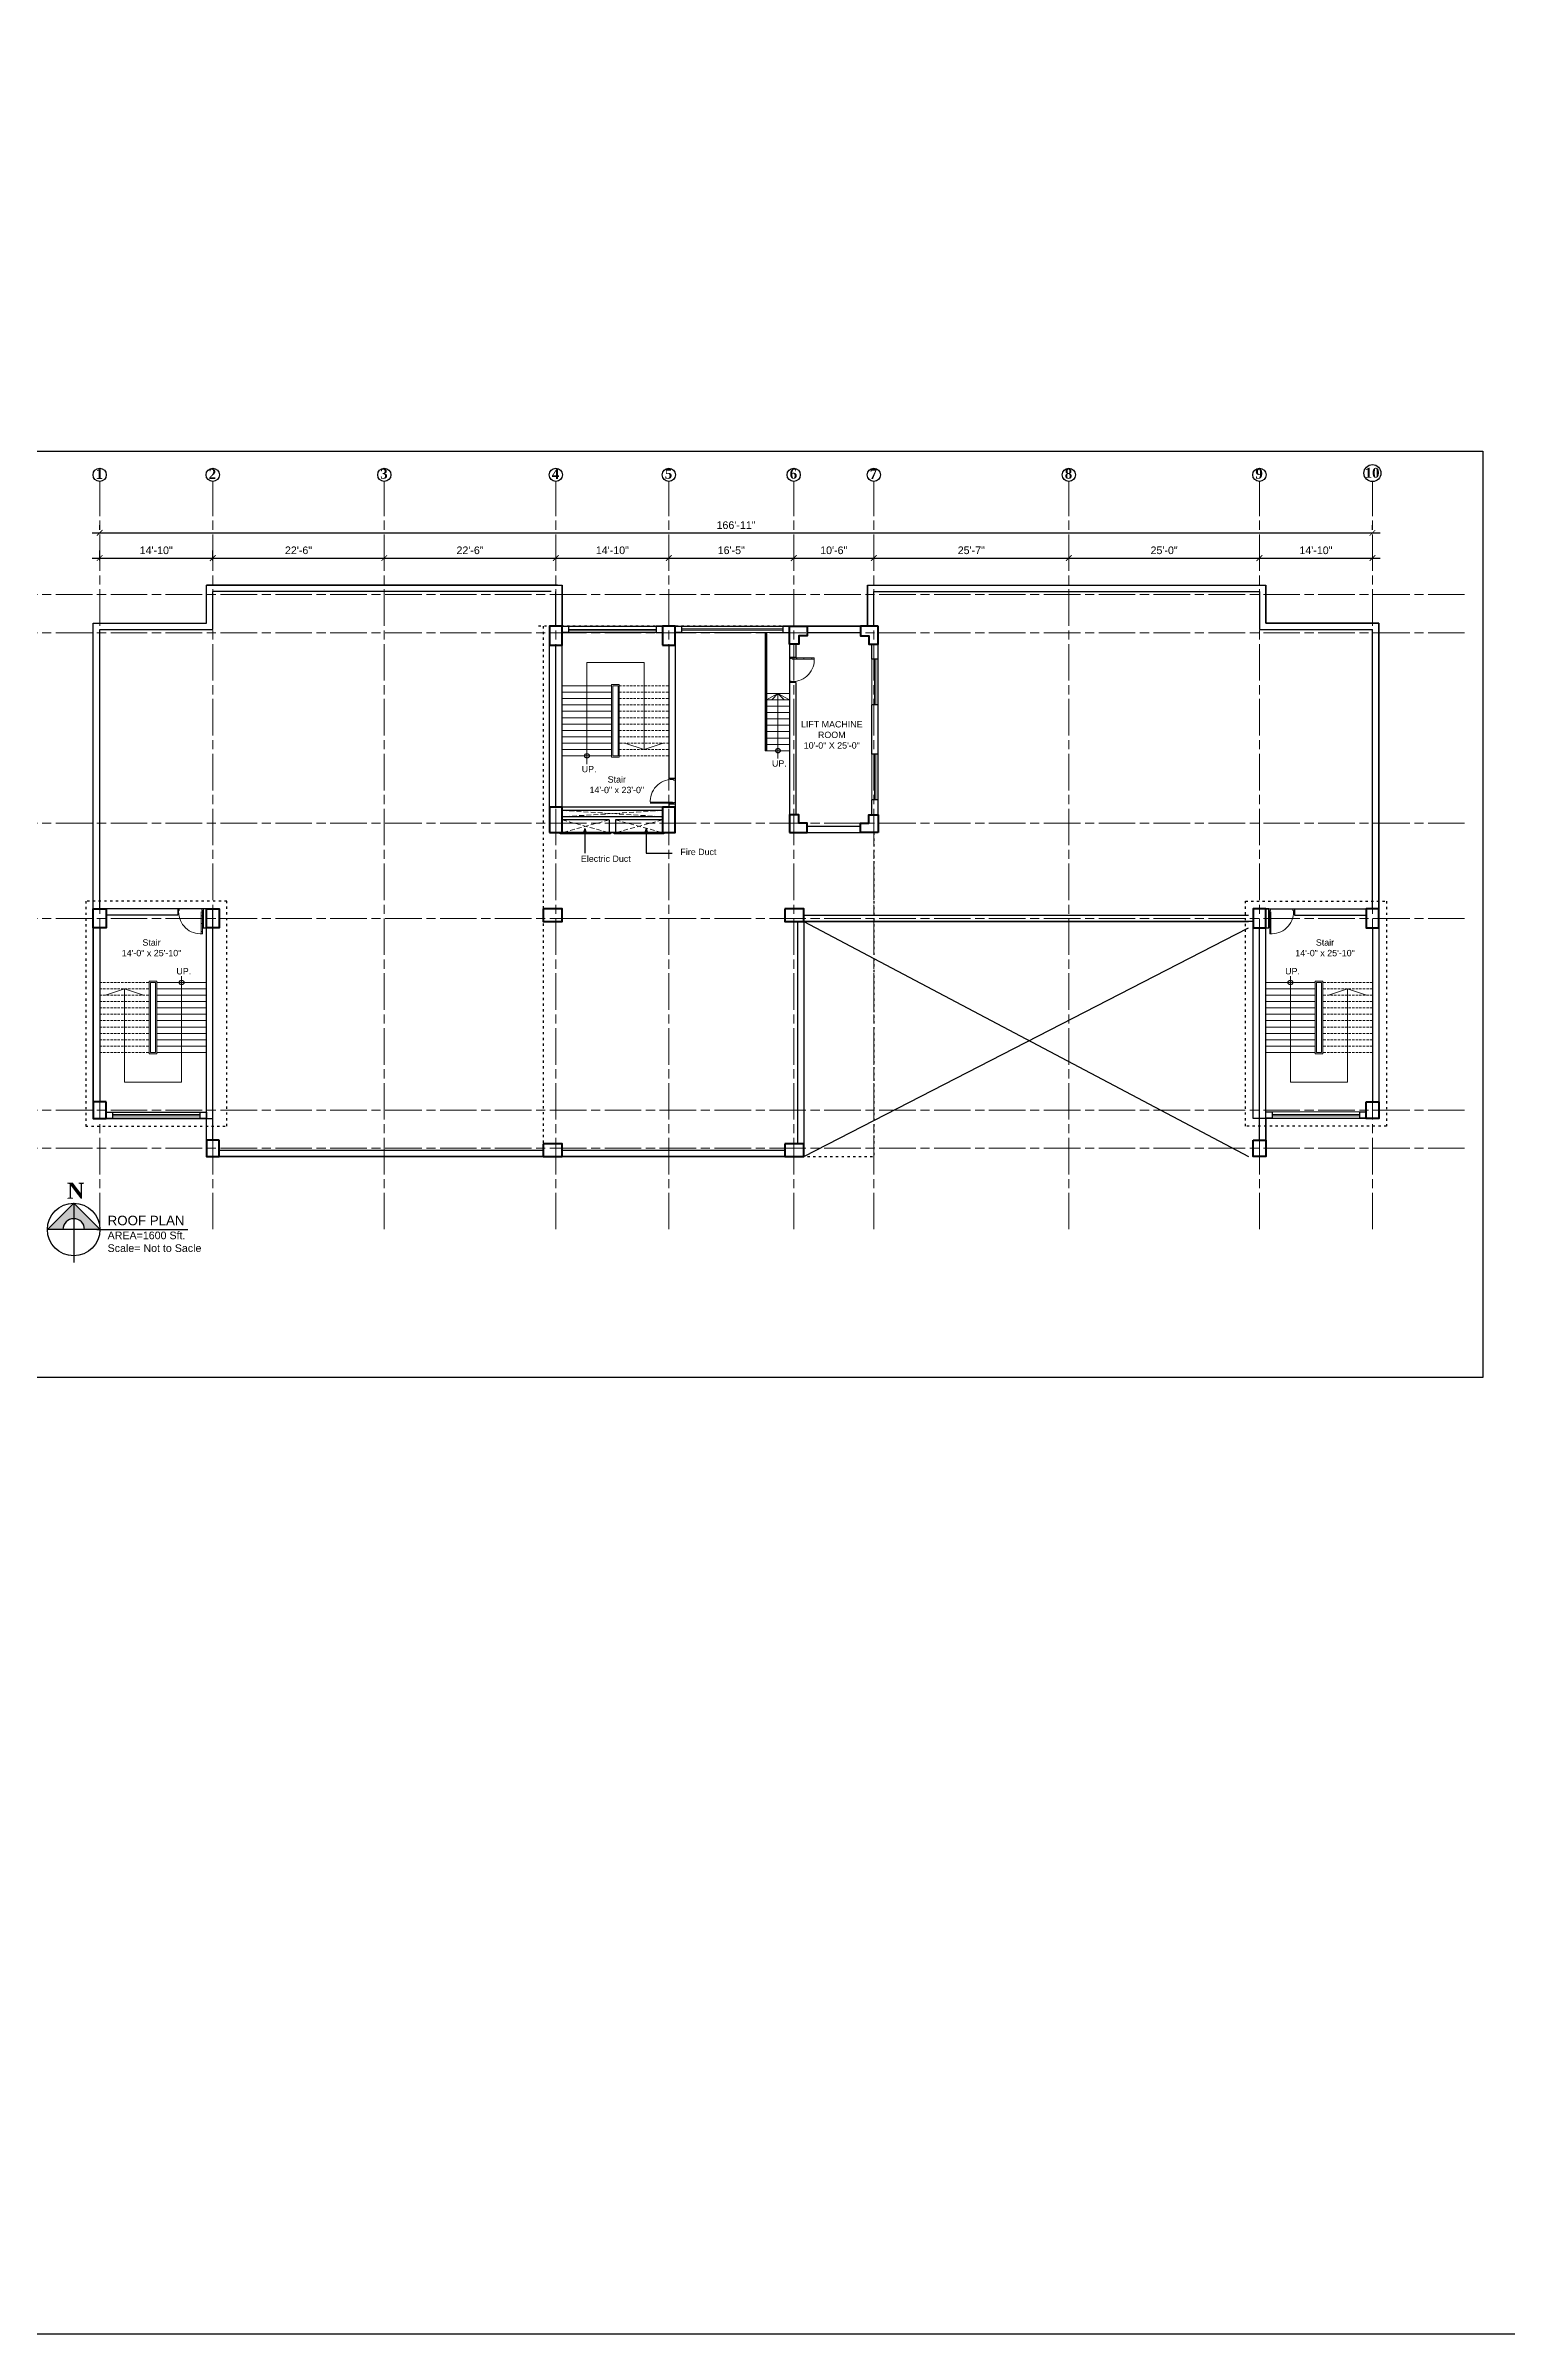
# Model space of a CAD drawing. Header units: inches. Extents: x -12 to 20935469, y -1604 to 24729220.
# Drawn here: x 20863959 to 20866257, y 24699905 to 24703509 of the extents above; entities that cross this region are included whole.
import ezdxf

# ---------------------------------------------------------------- set-up
doc = ezdxf.new("R2010")
doc.units = ezdxf.units.IN
doc.header["$LTSCALE"] = 0.03
doc.header["$MEASUREMENT"] = 0
doc.header["$PDMODE"] = 32
doc.header["$PDSIZE"] = 15
for name, pattern in [('ACAD_ISO03W100', [30, 12, -18]), ('ACAD_ISO08W100', [36, 24, -3, 6, -3]), ('DASHED2', [0.375, 0.25, -0.125])]:
    doc.linetypes.add(name, pattern=pattern)
for name, color, linetype, lineweight in [('column', 1, 'Continuous', 40), ('Dim Line', 252, 'Continuous', 13), ('Door', 7, 'Continuous', 18), ('Dot', 253, 'Continuous', 0), ('Gas', 21, 'Continuous', 5), ('Grid Line', 252, 'Continuous', 18), ('Low Wall', 7, 'Continuous', 30), ('Main Wall', 7, 'Continuous', 30), ('RAIL', 23, 'Continuous', 13), ('STAIR', 46, 'Continuous', 15), ('wind.', 150, 'Continuous', 20)]:
    doc.layers.add(name, color=color, linetype=linetype, lineweight=lineweight)
doc.layers.add('TEXT', color=7, linetype='Continuous')
doc.styles.add('2', font='swisscl.ttf')
doc.styles.add('RomanS', font='arial.ttf', dxfattribs={"height": 12})
doc.styles.get("Standard").update_dxf_attribs({"font": 'timesbd.ttf'})
doc.dimstyles.new('Aec_Arch_I', dxfattribs={"dimscale": 96, "dimtxt": 12, "dimasz": 0.09375, "dimexe": 0.125, "dimexo": 0.125, "dimgap": 0.0625, "dimtad": 1, "dimdec": 0, "dimzin": 3, "dimdsep": 46, "dimlunit": 4, "dimtxsty": 'RomanS', "dimblk1": 'ARCHTICK', "dimblk2": 'ARCHTICK', "dimsah": 1, "dimcen": 0.09375, "dimdle": 0.125, "dimadec": 0, "dimazin": 0, "dimtfac": 0.75, "dimtdec": 0, "dimtmove": 2, "dimatfit": 3, "dimldrblk": 'ARCHTICK', "dimfxl": 1, "dimfrac": 1, "dimtolj": 1, "dimtzin": 0, "dimarcsym": 0})

# ---------------------------------------------------------------- blocks, each defined once
blk = doc.blocks.new('Door_45')
at = {"layer": 'Door'}
for p, q in [((1.5, 5), (1.5, 44)), ((3.5, 44), (3.5, 5)), ((0, 0), (0, 5)), ((0, 5), (1.5, 5)), ((1.5, 40), (2.2, 40)), ((1.5, 25.8), (2.2, 25.8)), ((1.5, 12.6), (2.2, 12.6)), ((3.5, 5), (1.5, 5)), ((1.5, 5), (1.5, 3)), ((1.5, 3), (2.5, 3)), ((2.2, 40), (2.2, 39.5)), ((2.2, 39.5), (2.7, 39.5)), ((2.2, 25.8), (2.2, 25.3)), ((2.2, 25.3), (2.7, 25.3)), ((2.2, 12.6), (2.2, 13.1)), ((2.2, 13.1), (2.7, 13.1)), ((2.5, 3), (2.5, 0)), ((2.7, 39.5), (2.7, 40)), ((2.7, 40), (3.5, 40)), ((2.7, 25.8), (3.5, 25.8)), ((2.7, 25.3), (2.7, 25.8)), ((2.7, 13.1), (2.7, 12.6)), ((2.7, 12.6), (3.5, 12.6)), ((42.5, 3), (42.5, 0)), ((43.5, 3), (42.5, 3)), ((45, 5), (43.5, 5)), ((43.5, 5), (43.5, 3)), ((45, 0), (45, 5)), ((2.5, 0), (0, 0)), ((42.5, 0), (45, 0))]:
    blk.add_line(p, q, dxfattribs=at)
blk.add_arc((4.7, 5.3), 38.8, 359.6233, 94.6685, dxfattribs=at)
blk = doc.blocks.new('_ArchTick')
at = {"color": 0, "linetype": 'ByBlock', "lineweight": 35, "const_width": 0.15}
blk.add_lwpolyline([(-0.5, -0.5), (0.5, 0.5)], dxfattribs=at)
blk = doc.blocks.new('*D14')
at = {"layer": 'Defpoints', "color": 0, "transparency": 16777216}
for p in [(20830948.3, 24724562.3), (20831126.3, 24724578.2), (20831126.3, 24724562.3)]:
    blk.add_point(p, dxfattribs=at)
at = {"layer": 'Dim Line', "color": 0, "lineweight": -2, "transparency": 16777216}
for p, q in [((20830936.3, 24724578.2), (20831138.3, 24724578.2)), ((20830948.3, 24724574.3), (20830948.3, 24724590.2)), ((20831126.3, 24724574.3), (20831126.3, 24724590.2))]:
    blk.add_line(p, q, dxfattribs=at)
at = {"layer": 'Dim Line', "color": 0, "lineweight": -2, "transparency": 16777216, "xscale": 9, "yscale": 9, "zscale": 9, "rotation": 180}
blk.add_blockref('_ArchTick', (20830948.3, 24724578.2), dxfattribs=at)
at = {"layer": 'Dim Line', "color": 0, "lineweight": -2, "transparency": 16777216, "xscale": 9, "yscale": 9, "zscale": 9}
blk.add_blockref('_ArchTick', (20831126.3, 24724578.2), dxfattribs=at)
at = {"layer": 'Dim Line', "color": 0, "transparency": 16777216, "insert": (20831037.3, 24724590.3), "char_height": 12, "attachment_point": 5, "style": 'RomanS'}
blk.add_mtext('\\A1;14\'-10"', dxfattribs=at)
blk = doc.blocks.new('*D7')
at = {"layer": 'Defpoints', "color": 0, "transparency": 16777216}
for p in [(20831126.3, 24724562.3), (20831396.3, 24724578.2), (20831396.3, 24724578.2)]:
    blk.add_point(p, dxfattribs=at)
at = {"layer": 'Dim Line', "color": 0, "lineweight": -2, "transparency": 16777216}
for p, q in [((20831114.3, 24724578.2), (20831408.3, 24724578.2)), ((20831126.3, 24724574.3), (20831126.3, 24724590.2))]:
    blk.add_line(p, q, dxfattribs=at)
at = {"layer": 'Dim Line', "color": 0, "lineweight": -2, "transparency": 16777216, "xscale": 9, "yscale": 9, "zscale": 9, "rotation": 180}
blk.add_blockref('_ArchTick', (20831126.3, 24724578.2), dxfattribs=at)
at = {"layer": 'Dim Line', "color": 0, "lineweight": -2, "transparency": 16777216, "xscale": 9, "yscale": 9, "zscale": 9}
blk.add_blockref('_ArchTick', (20831396.3, 24724578.2), dxfattribs=at)
at = {"layer": 'Dim Line', "color": 0, "transparency": 16777216, "insert": (20831261.3, 24724590.3), "char_height": 12, "attachment_point": 5, "style": 'RomanS'}
blk.add_mtext('\\A1;22\'-6"', dxfattribs=at)
blk = doc.blocks.new('*D8')
at = {"layer": 'Defpoints', "color": 0, "transparency": 16777216}
for p in [(20831396.3, 24724578.2), (20831666.3, 24724578.2), (20831666.3, 24724578.2)]:
    blk.add_point(p, dxfattribs=at)
at = {"layer": 'Dim Line', "color": 0, "lineweight": -2, "transparency": 16777216}
blk.add_line((20831384.3, 24724578.2), (20831678.3, 24724578.2), dxfattribs=at)
at = {"layer": 'Dim Line', "color": 0, "lineweight": -2, "transparency": 16777216, "xscale": 9, "yscale": 9, "zscale": 9, "rotation": 180}
blk.add_blockref('_ArchTick', (20831396.3, 24724578.2), dxfattribs=at)
at = {"layer": 'Dim Line', "color": 0, "lineweight": -2, "transparency": 16777216, "xscale": 9, "yscale": 9, "zscale": 9}
blk.add_blockref('_ArchTick', (20831666.3, 24724578.2), dxfattribs=at)
at = {"layer": 'Dim Line', "color": 0, "transparency": 16777216, "insert": (20831531.3, 24724590.3), "char_height": 12, "attachment_point": 5, "style": 'RomanS'}
blk.add_mtext('\\A1;22\'-6"', dxfattribs=at)
blk = doc.blocks.new('*D9')
at = {"layer": 'Defpoints', "color": 0, "transparency": 16777216}
for p in [(20831666.3, 24724578.2), (20831844.3, 24724578.2), (20831844.3, 24724578.2)]:
    blk.add_point(p, dxfattribs=at)
at = {"layer": 'Dim Line', "color": 0, "lineweight": -2, "transparency": 16777216}
blk.add_line((20831654.3, 24724578.2), (20831856.3, 24724578.2), dxfattribs=at)
at = {"layer": 'Dim Line', "color": 0, "lineweight": -2, "transparency": 16777216, "xscale": 9, "yscale": 9, "zscale": 9, "rotation": 180}
blk.add_blockref('_ArchTick', (20831666.3, 24724578.2), dxfattribs=at)
at = {"layer": 'Dim Line', "color": 0, "lineweight": -2, "transparency": 16777216, "xscale": 9, "yscale": 9, "zscale": 9}
blk.add_blockref('_ArchTick', (20831844.3, 24724578.2), dxfattribs=at)
at = {"layer": 'Dim Line', "color": 0, "transparency": 16777216, "insert": (20831755.3, 24724590.3), "char_height": 12, "attachment_point": 5, "style": 'RomanS'}
blk.add_mtext('\\A1;14\'-10"', dxfattribs=at)
blk = doc.blocks.new('*D21')
at = {"layer": 'Defpoints', "color": 0, "transparency": 16777216}
for p in [(20831844.3, 24724578.2), (20832040.8, 24724578.2), (20832040.8, 24724578.2)]:
    blk.add_point(p, dxfattribs=at)
at = {"layer": 'Dim Line', "color": 0, "lineweight": -2, "transparency": 16777216}
for p, q in [((20831832.3, 24724578.2), (20832052.8, 24724578.2)), ((20831844.3, 24724566.2), (20831844.3, 24724566.2)), ((20832040.8, 24724566.2), (20832040.8, 24724566.2))]:
    blk.add_line(p, q, dxfattribs=at)
at = {"layer": 'Dim Line', "color": 0, "lineweight": -2, "transparency": 16777216, "xscale": 9, "yscale": 9, "zscale": 9, "rotation": 180}
blk.add_blockref('_ArchTick', (20831844.3, 24724578.2), dxfattribs=at)
at = {"layer": 'Dim Line', "color": 0, "lineweight": -2, "transparency": 16777216, "xscale": 9, "yscale": 9, "zscale": 9}
blk.add_blockref('_ArchTick', (20832040.8, 24724578.2), dxfattribs=at)
at = {"layer": 'Dim Line', "color": 0, "transparency": 16777216, "insert": (20831942.5, 24724590.3), "char_height": 12, "attachment_point": 5, "style": 'RomanS'}
blk.add_mtext('\\A1;16\'-5"', dxfattribs=at)
blk = doc.blocks.new('*D22')
at = {"layer": 'Defpoints', "color": 0, "transparency": 16777216}
for p in [(20832040.8, 24724578.2), (20832166.8, 24724578.2), (20832166.8, 24724578.2)]:
    blk.add_point(p, dxfattribs=at)
at = {"layer": 'Dim Line', "color": 0, "lineweight": -2, "transparency": 16777216}
for p, q in [((20832028.8, 24724578.2), (20832178.8, 24724578.2)), ((20832040.8, 24724566.2), (20832040.8, 24724566.2)), ((20832166.8, 24724566.2), (20832166.8, 24724566.2))]:
    blk.add_line(p, q, dxfattribs=at)
at = {"layer": 'Dim Line', "color": 0, "lineweight": -2, "transparency": 16777216, "xscale": 9, "yscale": 9, "zscale": 9, "rotation": 180}
blk.add_blockref('_ArchTick', (20832040.8, 24724578.2), dxfattribs=at)
at = {"layer": 'Dim Line', "color": 0, "lineweight": -2, "transparency": 16777216, "xscale": 9, "yscale": 9, "zscale": 9}
blk.add_blockref('_ArchTick', (20832166.8, 24724578.2), dxfattribs=at)
at = {"layer": 'Dim Line', "color": 0, "transparency": 16777216, "insert": (20832103.8, 24724590.3), "char_height": 12, "attachment_point": 5, "style": 'RomanS'}
blk.add_mtext('\\A1;10\'-6"', dxfattribs=at)
blk = doc.blocks.new('*D23')
at = {"layer": 'Defpoints', "color": 0, "transparency": 16777216}
for p in [(20832166.8, 24724578.2), (20832473.8, 24724578.2), (20832473.8, 24724578.2)]:
    blk.add_point(p, dxfattribs=at)
at = {"layer": 'Dim Line', "color": 0, "lineweight": -2, "transparency": 16777216}
for p, q in [((20832154.8, 24724578.2), (20832485.8, 24724578.2)), ((20832166.8, 24724566.2), (20832166.8, 24724566.2)), ((20832473.8, 24724566.2), (20832473.8, 24724566.2))]:
    blk.add_line(p, q, dxfattribs=at)
at = {"layer": 'Dim Line', "color": 0, "lineweight": -2, "transparency": 16777216, "xscale": 9, "yscale": 9, "zscale": 9, "rotation": 180}
blk.add_blockref('_ArchTick', (20832166.8, 24724578.2), dxfattribs=at)
at = {"layer": 'Dim Line', "color": 0, "lineweight": -2, "transparency": 16777216, "xscale": 9, "yscale": 9, "zscale": 9}
blk.add_blockref('_ArchTick', (20832473.8, 24724578.2), dxfattribs=at)
at = {"layer": 'Dim Line', "color": 0, "transparency": 16777216, "insert": (20832320.3, 24724590.3), "char_height": 12, "attachment_point": 5, "style": 'RomanS'}
blk.add_mtext('\\A1;25\'-7"', dxfattribs=at)
blk = doc.blocks.new('*D10')
at = {"layer": 'Defpoints', "color": 0, "transparency": 16777216}
for p in [(20832473.8, 24724578.2), (20832773.8, 24724578.2), (20832773.8, 24724578.2)]:
    blk.add_point(p, dxfattribs=at)
at = {"layer": 'Dim Line', "color": 0, "lineweight": -2, "transparency": 16777216}
blk.add_line((20832461.8, 24724578.2), (20832785.8, 24724578.2), dxfattribs=at)
at = {"layer": 'Dim Line', "color": 0, "lineweight": -2, "transparency": 16777216, "xscale": 9, "yscale": 9, "zscale": 9, "rotation": 180}
blk.add_blockref('_ArchTick', (20832473.8, 24724578.2), dxfattribs=at)
at = {"layer": 'Dim Line', "color": 0, "lineweight": -2, "transparency": 16777216, "xscale": 9, "yscale": 9, "zscale": 9}
blk.add_blockref('_ArchTick', (20832773.8, 24724578.2), dxfattribs=at)
at = {"layer": 'Dim Line', "color": 0, "transparency": 16777216, "insert": (20832623.8, 24724590.3), "char_height": 12, "attachment_point": 5, "style": 'RomanS'}
blk.add_mtext('\\A1;25\'-0"', dxfattribs=at)
blk = doc.blocks.new('*D11')
at = {"layer": 'Defpoints', "color": 0, "transparency": 16777216}
for p in [(20832773.8, 24724578.2), (20832951.8, 24724578.2), (20832951.8, 24724578.2)]:
    blk.add_point(p, dxfattribs=at)
at = {"layer": 'Dim Line', "color": 0, "lineweight": -2, "transparency": 16777216}
for p, q in [((20832761.8, 24724578.2), (20832963.8, 24724578.2)), ((20832951.8, 24724566.2), (20832951.8, 24724566.2))]:
    blk.add_line(p, q, dxfattribs=at)
at = {"layer": 'Dim Line', "color": 0, "lineweight": -2, "transparency": 16777216, "xscale": 9, "yscale": 9, "zscale": 9, "rotation": 180}
blk.add_blockref('_ArchTick', (20832773.8, 24724578.2), dxfattribs=at)
at = {"layer": 'Dim Line', "color": 0, "lineweight": -2, "transparency": 16777216, "xscale": 9, "yscale": 9, "zscale": 9}
blk.add_blockref('_ArchTick', (20832951.8, 24724578.2), dxfattribs=at)
at = {"layer": 'Dim Line', "color": 0, "transparency": 16777216, "insert": (20832862.8, 24724590.3), "char_height": 12, "attachment_point": 5, "style": 'RomanS'}
blk.add_mtext('\\A1;14\'-10"', dxfattribs=at)
blk = doc.blocks.new('*D13')
at = {"layer": 'Defpoints', "color": 0, "transparency": 16777216}
for p in [(20830948.3, 24724610.7), (20832951.8, 24724617.8), (20832951.8, 24724610.7)]:
    blk.add_point(p, dxfattribs=at)
at = {"layer": 'Dim Line', "color": 0, "lineweight": -2, "transparency": 16777216}
for p, q in [((20830948.3, 24724622.7), (20830948.3, 24724629.8)), ((20832951.8, 24724622.7), (20832951.8, 24724629.8)), ((20830936.3, 24724617.8), (20832963.8, 24724617.8))]:
    blk.add_line(p, q, dxfattribs=at)
at = {"layer": 'Dim Line', "color": 0, "lineweight": -2, "transparency": 16777216, "xscale": 9, "yscale": 9, "zscale": 9, "rotation": 180}
blk.add_blockref('_ArchTick', (20830948.3, 24724617.8), dxfattribs=at)
at = {"layer": 'Dim Line', "color": 0, "lineweight": -2, "transparency": 16777216, "xscale": 9, "yscale": 9, "zscale": 9}
blk.add_blockref('_ArchTick', (20832951.8, 24724617.8), dxfattribs=at)
at = {"layer": 'Dim Line', "color": 0, "transparency": 16777216, "insert": (20831950, 24724629.9), "char_height": 12, "attachment_point": 5, "style": 'RomanS'}
blk.add_mtext('\\A1;166\'-11"', dxfattribs=at)
blk = doc.blocks.new('fff')
at = {"layer": 'Grid Line', "color": 252, "linetype": 'ACAD_ISO08W100', "lineweight": 9, "ltscale": 80, "true_color": 0x939598}
for p, q in [((20830948.3, 24723521.1), (20830948.3, 24724698.8)), ((20831126.3, 24723521.1), (20831126.3, 24724698.8)), ((20831396.3, 24723521.1), (20831396.3, 24724698.8)), ((20831666.3, 24723521.1), (20831666.3, 24724698.8)), ((20831844.3, 24723521.1), (20831844.3, 24724698.8)), ((20832040.8, 24723521.1), (20832040.8, 24724698.8)), ((20832166.8, 24723521.1), (20832166.8, 24724698.8)), ((20832473.8, 24723521.1), (20832473.8, 24724698.8)), ((20832773.8, 24723521.1), (20832773.8, 24724698.8)), ((20832951.8, 24723521.1), (20832951.8, 24724698.8)), ((20833096.9, 24724520.6), (20830726.1, 24724520.6)), ((20833096.9, 24724460.6), (20830726.1, 24724460.6)), ((20833096.9, 24724160.7), (20830726.1, 24724160.7)), ((20833096.9, 24724010.7), (20830726.1, 24724010.7)), ((20833096.9, 24723708.7), (20830726.1, 24723708.7)), ((20833096.9, 24723648.8), (20830726.1, 24723648.8))]:
    blk.add_line(p, q, dxfattribs=at)
at = {"layer": 'Dim Line'}
for base, p1, p2, picture, middle in [((20832951.7523, 24724617.8128), (20830948.3088, 24724610.7482), (20832951.7523, 24724610.7482), '*D13', (20831950.0306, 24724629.9397)), ((20831126.3, 24724578.2), (20830948.3, 24724562.3), (20831126.3, 24724562.3), '*D14', (20831037.3, 24724590.3)), ((20831396.3, 24724578.2), (20831126.3, 24724562.3), (20831396.3, 24724578.2), '*D7', (20831261.3, 24724590.3)), ((20831666.3, 24724578.2), (20831396.3, 24724578.2), (20831666.3, 24724578.2), '*D8', (20831531.3, 24724590.3)), ((20831844.3, 24724578.2), (20831666.3, 24724578.2), (20831844.3, 24724578.2), '*D9', (20831755.3, 24724590.3)), ((20832040.7792, 24724578.1666), (20831844.25, 24724578.1666), (20832040.7792, 24724578.1666), '*D21', (20831942.5146, 24724590.2934)), ((20832166.8, 24724578.2), (20832040.8, 24724578.2), (20832166.8, 24724578.2), '*D22', (20832103.8, 24724590.3)), ((20832473.8, 24724578.2), (20832166.8, 24724578.2), (20832473.8, 24724578.2), '*D23', (20832320.3, 24724590.3)), ((20832773.8, 24724578.2), (20832473.8, 24724578.2), (20832773.8, 24724578.2), '*D10', (20832623.8, 24724590.3)), ((20832951.8, 24724578.2), (20832773.8, 24724578.2), (20832951.8, 24724578.2), '*D11', (20832862.8, 24724590.3))]:
    dim = blk.add_linear_dim(base=base, p1=p1, p2=p2, dimstyle='Aec_Arch_I', dxfattribs=at)
    dim.commit()
    dim.dimension.update_dxf_attribs({"geometry": picture, "text_midpoint": middle})

msp = doc.modelspace()

# ---------------------------------------------------------------- hatches: boundary and pattern name
at = {"layer": 'Low Wall'}
h = msp.add_hatch(color=256, dxfattribs=at)
h.paths.add_polyline_path([(20863985.5, 24701644.5), (20863961.1, 24701644.5), (20864002.6, 24701685.9), (20864002.6, 24701661.5, 0.414214)])
h.paths.add_polyline_path([(20864002.6, 24701661.5), (20864002.6, 24701685.9), (20864044, 24701644.5), (20864019.6, 24701644.5, 0.414214)])

# ---------------------------------------------------------------- linework, layer by layer
at = {"linetype": 'ACAD_ISO03W100', "ltscale": 10}
for p, q in [((20865269, 24702594.5), (20864734.4, 24702594.5)), ((20864741.4, 24702594.5), (20864741.4, 24701779.5)), ((20865262, 24702269.4), (20865262, 24701759.5)), ((20864734.4, 24701759.5), (20865262, 24701759.5))]:
    msp.add_line(p, q, dxfattribs=at)
for p, q in [((20865091, 24702584.5), (20865091, 24702398.5)), ((20865119, 24702584.5), (20865091, 24702584.3)), ((20865093, 24702584.5), (20865093, 24702398.5)), ((20865093, 24702398.5), (20865091, 24702398.5)), ((20864806.9, 24702276.1), (20864805.3, 24702270.7)), ((20864806.9, 24702276.1), (20864806.9, 24702237.2)), ((20864806.9, 24702276.1), (20864808.6, 24702270.7)), ((20864903.7, 24702276.1), (20864902, 24702270.7)), ((20864903.7, 24702276.1), (20864903.7, 24702237)), ((20864903.7, 24702276.1), (20864905.3, 24702270.7)), ((20864903.7, 24702237), (20864944.3, 24702237)), ((20865152, 24702129.5), (20865852, 24701759.4)), ((20865152, 24701759.4), (20865852, 24702119.4)), ((20864058.4, 24701829.4), (20864206.4, 24701829.4)), ((20864058.4, 24701819.4), (20864206.4, 24701819.4)), ((20864002.5, 24701685.9), (20864002.5, 24701592.5)), ((20864038.8, 24701644.5), (20864182.4, 24701644.5))]:
    msp.add_line(p, q)
for points in [[(20862119.9, 24725803.9), (20867628.4, 24725803.9), (20867628.4, 24699904.9), (20862119.9, 24699904.9)], [(20864751.4, 24702594.5), (20864949.3, 24702594.5), (20864949.3, 24702269.5), (20864751.4, 24702269.5)], [(20865129, 24702269.5), (20865269, 24702269.5), (20865269, 24702594.5), (20865129, 24702594.5)], [(20864768.3, 24702269.5), (20864847.6, 24702269.5), (20864847.6, 24702267.5), (20864768.3, 24702267.5)], [(20864853.4, 24702269.5), (20864931.6, 24702269.5), (20864931.6, 24702267.5), (20864853.4, 24702267.5)], [(20864033.4, 24701819.4), (20864221.4, 24701819.4), (20864221.4, 24702149.4), (20864033.4, 24702149.4)], [(20865858.9, 24702149.4), (20866056.8, 24702149.4), (20866056.8, 24701819.4), (20865858.9, 24701819.4)]]:
    msp.add_lwpolyline(points, close=True)
for points in [[(20864211.4, 24701759.4), (20864211.4, 24701819.4), (20864033.4, 24701819.4), (20864033.4, 24702599.3), (20864211.4, 24702599.3), (20864211.4, 24702659.3), (20864771.4, 24702659.3), (20864771.4, 24702594.5), (20865252, 24702594.5), (20865252, 24702659.3), (20865878.9, 24702659.3), (20865878.9, 24702599.3), (20866056.8, 24702599.3), (20866056.8, 24701819.4), (20865878.9, 24701819.6), (20865878.9, 24701759.4), (20865858.9, 24701759.4), (20865858.9, 24701785.4), (20865868.9, 24701785.4), (20865868.9, 24702119.4), (20865858.9, 24702119.4), (20865858.9, 24702129.5), (20865152, 24702129.5), (20865152, 24701759.4), (20864211.4, 24701759.4)], [(20864043.9, 24701644.5), (20863961.1, 24701644.4)]]:
    msp.add_lwpolyline(points)
for points in [[(20864021.4, 24701807.4), (20864243.4, 24701807.4), (20864243.4, 24702161.4), (20864021.4, 24702161.4)], [(20866068.8, 24701807.4), (20865846.9, 24701807.4), (20865846.9, 24702161.4), (20866068.8, 24702161.4)]]:
    msp.add_lwpolyline(points, close=True, dxfattribs=at)
for centre, radius in [((20864810.4, 24702390.5), 3.61), ((20865111, 24702398.5), 3.61), ((20864172.4, 24702033.4), 3.61), ((20865917.7, 24702033.4), 3.61), ((20864002.5, 24701644.5), 41.4)]:
    msp.add_circle(centre, radius)
at = {"layer": 'column', "lineweight": 40, "ltscale": 20}
for points in [[(20864751.4, 24702564.5), (20864771.4, 24702564.5), (20864771.4, 24702594.5), (20864751.4, 24702594.5)], [(20864929.3, 24702564.5), (20864949.3, 24702564.5), (20864949.3, 24702594.5), (20864929.3, 24702594.5)], [(20864751.4, 24702269.5), (20864771.4, 24702269.5), (20864771.4, 24702309.5), (20864751.4, 24702309.5)], [(20864929.3, 24702269.5), (20864949.3, 24702269.5), (20864949.3, 24702309.5), (20864929.3, 24702309.5)], [(20864033.4, 24702149.4), (20864053.4, 24702149.4), (20864053.4, 24702119.4), (20864033.4, 24702119.4)], [(20864211.4, 24702149.4), (20864231.4, 24702149.4), (20864231.4, 24702119.4), (20864211.4, 24702119.4)], [(20864741.4, 24702149.5), (20864741.4, 24702129.5), (20864771.4, 24702129.5), (20864771.4, 24702149.5)], [(20865122, 24702149.5), (20865122, 24702129.5), (20865152, 24702129.5), (20865152, 24702149.5)], [(20865878.9, 24702149.4), (20865858.9, 24702149.4), (20865858.9, 24702119.4), (20865878.9, 24702119.4)], [(20866056.8, 24702149.4), (20866036.8, 24702149.4), (20866036.8, 24702119.4), (20866056.8, 24702119.4)], [(20864053.4, 24701845.4), (20864033.4, 24701845.4), (20864033.4, 24701819.4), (20864053.4, 24701819.4)], [(20866036.8, 24701845.4), (20866056.8, 24701845.4), (20866056.8, 24701819.4), (20866036.8, 24701819.4)], [(20864231.4, 24701785.4), (20864211.4, 24701785.4), (20864211.4, 24701759.4), (20864231.4, 24701759.4)], [(20865858.9, 24701785.4), (20865878.9, 24701785.4), (20865878.9, 24701759.4), (20865858.9, 24701759.4)], [(20864741.4, 24701779.5), (20864741.4, 24701759.5), (20864771.4, 24701759.5), (20864771.4, 24701779.5)], [(20865122, 24701779.4), (20865122, 24701759.4), (20865152, 24701759.4), (20865152, 24701779.4)]]:
    msp.add_lwpolyline(points, close=True, dxfattribs=at)
for points in [[(20865129, 24702594.5), (20865157, 24702594.5), (20865157, 24702579.5), (20865144, 24702579.5), (20865144, 24702566.5), (20865129, 24702566.5), (20865129, 24702594.5)], [(20865269, 24702594.5), (20865241, 24702594.5), (20865241, 24702579.5), (20865254, 24702579.5), (20865254, 24702566.5), (20865269, 24702566.5), (20865269, 24702594.5)], [(20865129, 24702269.5), (20865157, 24702269.5), (20865157, 24702284.5), (20865144, 24702284.5), (20865144, 24702297.5), (20865129, 24702297.5), (20865129, 24702269.5)], [(20865269, 24702269.5), (20865241, 24702269.5), (20865241, 24702284.5), (20865254, 24702284.5), (20865254, 24702297.5), (20865269, 24702297.5), (20865269, 24702269.5)]]:
    msp.add_lwpolyline(points, dxfattribs=at)
at = {"layer": 'Defpoints'}
msp.add_lwpolyline([(20863781.8, 24702870.2), (20866220.7, 24702870.2), (20866220.7, 24701411.7), (20863781.8, 24701411.7)], close=True, dxfattribs=at)
at = {"layer": 'Dot', "linetype": 'DASHED2', "lineweight": 0, "ltscale": 1000}
for p, q in [((20864771.4, 24702304.5), (20864929.3, 24702294.5)), ((20864929.3, 24702304.5), (20864771.4, 24702294.5)), ((20864845.4, 24702289.5), (20864771.4, 24702269.5)), ((20864771.4, 24702289.5), (20864845.4, 24702269.5)), ((20864855.4, 24702289.5), (20864929.3, 24702269.5)), ((20864929.3, 24702289.5), (20864855.4, 24702269.5))]:
    msp.add_line(p, q, dxfattribs=at)
at = {"layer": 'Gas', "color": 0, "lineweight": 5}
for points in [[(20864861.3, 24702388.5), (20864849.3, 24702388.5), (20864849.3, 24702502.5), (20864861.3, 24702502.5)], [(20864859.3, 24702390.5), (20864851.3, 24702390.5), (20864851.3, 24702500.5), (20864859.3, 24702500.5)], [(20864133.4, 24702035.4), (20864121.4, 24702035.4), (20864121.4, 24701921.4), (20864133.4, 24701921.4)], [(20864131.4, 24702033.4), (20864123.4, 24702033.4), (20864123.4, 24701923.4), (20864131.4, 24701923.4)], [(20865956.7, 24702035.4), (20865968.7, 24702035.4), (20865968.7, 24701921.4), (20865956.7, 24701921.4)], [(20865958.7, 24702033.4), (20865966.7, 24702033.4), (20865966.7, 24701923.4), (20865958.7, 24701923.4)]]:
    msp.add_lwpolyline(points, close=True, dxfattribs=at)
at = {"layer": 'Gas', "color": 0, "lineweight": 35}
msp.add_lwpolyline([(20865129, 24702269.5), (20865129, 24702269.5)], dxfattribs=at)
at = {"layer": 'Low Wall', "color": 0}
msp.add_lwpolyline([(20863961.1, 24701644.5), (20864002.6, 24701685.9), (20864044, 24701644.5)], dxfattribs=at)
at = {"layer": 'Low Wall'}
msp.add_arc((20864002.6, 24701644.5), 17, 0, 180, dxfattribs=at)
at = {"layer": 'Main Wall', "lineweight": 30}
for p, q in [((20864764.3, 24702659.3), (20864211.4, 24702659.3)), ((20864211.4, 24702599.3), (20864211.4, 24702659.3)), ((20864754.3, 24702649.3), (20864221.4, 24702649.3)), ((20864221.4, 24702589.3), (20864221.4, 24702649.3)), ((20864761.4, 24702594.5), (20864761.4, 24702649.3)), ((20864771.4, 24702594.5), (20864771.4, 24702659.3)), ((20865252, 24702659.3), (20865878.9, 24702659.3)), ((20865252, 24702659.3), (20865252, 24702594.5)), ((20865878.9, 24702599.3), (20865878.9, 24702659.3)), ((20864761.4, 24702613.3), (20864761.4, 24702613.3)), ((20864033.4, 24702599.3), (20864211.4, 24702599.3)), ((20864033.4, 24702149.4), (20864033.4, 24702599.3)), ((20864043.4, 24702589.3), (20864221.4, 24702589.3)), ((20864043.4, 24702149.4), (20864043.4, 24702589.3)), ((20864761.4, 24702607.3), (20864761.4, 24702607.3)), ((20864771.4, 24702309.5), (20864771.4, 24702584.5)), ((20865139, 24702594.5), (20865259, 24702594.5)), ((20865157, 24702584.5), (20865241, 24702584.5)), ((20866056.8, 24702599.3), (20865878.9, 24702599.3)), ((20866046.8, 24702149.4), (20866046.8, 24702589.3)), ((20866056.8, 24702149.4), (20866056.8, 24702599.3)), ((20864761.4, 24702309.5), (20864761.4, 24702564.5)), ((20864939.3, 24702564.5), (20864939.3, 24702354.5)), ((20864949.3, 24702564.5), (20864949.3, 24702354.5)), ((20865129, 24702546), (20865139, 24702546)), ((20865269, 24702542.5), (20865259, 24702542.5)), ((20865269, 24702470.5), (20865259, 24702470.5)), ((20865269, 24702393), (20865259, 24702393)), ((20864949.3, 24702354.5), (20864939.3, 24702354.5)), ((20865269, 24702321), (20865259, 24702321)), ((20864929.3, 24702309.5), (20864771.4, 24702309.5)), ((20864929.3, 24702304.5), (20864771.4, 24702304.5)), ((20864929.3, 24702294.5), (20864771.4, 24702294.5)), ((20864845.4, 24702289.5), (20864771.4, 24702289.5)), ((20864845.4, 24702289.5), (20864845.4, 24702269.5)), ((20864929.3, 24702289.5), (20864855.4, 24702289.5)), ((20864855.4, 24702289.5), (20864855.4, 24702269.5)), ((20864939.3, 24702314.5), (20864939.3, 24702309.5)), ((20864949.3, 24702314.5), (20864939.3, 24702314.5)), ((20864949.3, 24702314.5), (20864949.3, 24702309.5)), ((20864845.4, 24702269.5), (20864855.4, 24702269.5)), ((20865157, 24702269.5), (20865241, 24702269.5)), ((20864166.4, 24702149.4), (20864053.4, 24702149.4)), ((20864166.4, 24702149.4), (20864166.4, 24702139.4)), ((20864211.4, 24702149.4), (20864206.4, 24702149.4)), ((20864206.4, 24702149.4), (20864206.4, 24702119.4)), ((20864221.4, 24702149.4), (20864211.4, 24702149.4)), ((20865868.9, 24702149.4), (20865878.9, 24702149.4)), ((20865883.9, 24702149.4), (20865878.9, 24702149.4)), ((20865883.9, 24702119.4), (20865883.9, 24702149.4)), ((20865923.9, 24702149.4), (20866036.8, 24702149.4)), ((20865923.9, 24702149.4), (20865923.9, 24702139.4)), ((20864033.4, 24702119.4), (20864033.4, 24701845.4)), ((20864043.4, 24702119.4), (20864043.4, 24701845.4)), ((20864166.4, 24702139.4), (20864053.4, 24702139.4)), ((20864206.4, 24702119.4), (20864211.4, 24702119.4)), ((20864211.4, 24701785.4), (20864211.4, 24702119.4)), ((20864221.4, 24701785.4), (20864221.4, 24702119.4)), ((20865142.1, 24702129.5), (20865142.1, 24701779.4)), ((20865152, 24702139.5), (20865852, 24702139.5)), ((20865152, 24702129.5), (20865852, 24702129.5)), ((20865152, 24702129.5), (20865152, 24701779.4)), ((20865868.9, 24701785.4), (20865868.9, 24702119.4)), ((20865878.9, 24701785.4), (20865878.9, 24702119.4)), ((20865878.9, 24702119.4), (20865883.9, 24702119.4)), ((20865923.9, 24702139.4), (20866036.8, 24702139.4)), ((20866046.8, 24702119.4), (20866046.8, 24701845.4)), ((20866056.8, 24702119.4), (20866056.8, 24701845.4)), ((20865888.9, 24701829.6), (20865888.9, 24701819.6)), ((20864231.4, 24701769.4), (20864741.4, 24701769.4)), ((20864231.4, 24701759.4), (20865122, 24701759.4)), ((20864771.4, 24701769.4), (20865122, 24701769.4))]:
    msp.add_line(p, q, dxfattribs=at)
for points in [[(20865262, 24702594.5), (20865262, 24702649.3), (20865868.9, 24702649.3), (20865868.9, 24702589.3), (20866046.8, 24702589.3)], [(20864771.4, 24702594.5), (20864781.4, 24702594.5), (20864781.4, 24702584.5), (20864771.4, 24702584.5)], [(20864929.4, 24702594.5), (20864919.4, 24702594.5), (20864919.4, 24702584.5), (20864929.4, 24702584.5)], [(20864949.4, 24702594.5), (20864959.4, 24702594.5), (20864959.4, 24702584.5), (20864949.4, 24702584.5)], [(20865129, 24702594.5), (20865119, 24702594.5), (20865119, 24702584.5), (20865129, 24702584.5)], [(20865129, 24702566.5), (20865129, 24702546)], [(20865139, 24702566.5), (20865139, 24702546)], [(20865259, 24702542.5), (20865259, 24702566.5)], [(20865269, 24702542.5), (20865269, 24702566.5)], [(20865139, 24702506), (20865129, 24702506), (20865129, 24702297.5)], [(20865139, 24702506), (20865139, 24702297.5)], [(20865259, 24702393), (20865259, 24702470.5)], [(20865269, 24702393), (20865269, 24702470.5)], [(20865259, 24702297.5), (20865259, 24702321)], [(20865269, 24702297.4), (20865269, 24702321)], [(20865157, 24702279.5), (20865241, 24702279.5)], [(20865888.9, 24701819.6), (20865878.9, 24701819.6), (20865878.9, 24701829.6), (20865888.9, 24701829.6)], [(20866036.8, 24701819.6), (20866026.8, 24701819.6), (20866026.8, 24701829.6), (20866036.8, 24701829.6)]]:
    msp.add_lwpolyline(points, dxfattribs=at)
at = {"layer": 'Main Wall'}
for points in [[(20864053.4, 24701829.4), (20864063.4, 24701829.4), (20864063.4, 24701819.4), (20864053.4, 24701819.4)], [(20864201.4, 24701829.4), (20864211.4, 24701829.4), (20864211.4, 24701819.4), (20864201.4, 24701819.4)]]:
    msp.add_lwpolyline(points, close=True, dxfattribs=at)
at = {"layer": 'RAIL', "lineweight": 9}
for p, q in [((20864810.4, 24702377.3), (20864810.4, 24702537.5)), ((20864810.4, 24702537.5), (20864900.3, 24702537.5)), ((20864900.3, 24702537.5), (20864900.3, 24702400.5)), ((20864870.3, 24702410.5), (20864900.3, 24702400.5)), ((20864900.3, 24702400.5), (20864930.3, 24702410.5)), ((20864172.4, 24702043.2), (20864172.4, 24701876.4)), ((20865917.7, 24702043.2), (20865917.7, 24701876.4)), ((20864082.4, 24702023.4), (20864052.4, 24702013.4)), ((20864082.4, 24701876.4), (20864082.4, 24702023.4)), ((20864112.4, 24702013.4), (20864082.4, 24702023.4)), ((20864211.4, 24702013.4), (20864133.4, 24702013.4)), ((20865878.7, 24702013.4), (20865956.7, 24702013.4)), ((20865977.7, 24702013.4), (20866007.7, 24702023.4)), ((20866007.7, 24701876.4), (20866007.7, 24702023.4)), ((20866007.7, 24702023.4), (20866037.7, 24702013.4)), ((20864172.4, 24701876.4), (20864082.4, 24701876.4)), ((20865917.7, 24701876.4), (20866007.7, 24701876.4))]:
    msp.add_line(p, q, dxfattribs=at)
at = {"layer": 'STAIR', "color": 32, "lineweight": 5}
for p, q in [((20864771.4, 24702500.5), (20864849.3, 24702500.5)), ((20864771.4, 24702490.5), (20864849.3, 24702490.5)), ((20864771.4, 24702480.5), (20864849.3, 24702480.5)), ((20864771.4, 24702470.5), (20864849.3, 24702470.5)), ((20865129, 24702488.5), (20865093, 24702488.5)), ((20865111, 24702488.5), (20865093, 24702478.5)), ((20865129, 24702478.5), (20865093, 24702478.5)), ((20865093, 24702478.5), (20865101.3, 24702478.5)), ((20865129, 24702468.5), (20865093, 24702468.5)), ((20865101.3, 24702478.5), (20865111, 24702488.5)), ((20865111, 24702386.2), (20865111, 24702488.5)), ((20865111, 24702488.5), (20865129, 24702478.5)), ((20865120.8, 24702478.5), (20865111, 24702488.5)), ((20865129, 24702478.5), (20865120.8, 24702478.5)), ((20864771.4, 24702460.5), (20864849.3, 24702460.5)), ((20864771.4, 24702450.5), (20864849.3, 24702450.5)), ((20864771.4, 24702440.5), (20864849.3, 24702440.5)), ((20864771.4, 24702430.5), (20864849.3, 24702430.5)), ((20865129, 24702458.5), (20865093, 24702458.5)), ((20865129, 24702448.5), (20865093, 24702448.5)), ((20865129, 24702438.5), (20865093, 24702438.5)), ((20864771.4, 24702420.5), (20864849.3, 24702420.5)), ((20864771.4, 24702410.5), (20864849.3, 24702410.5)), ((20864771.4, 24702400.5), (20864849.3, 24702400.5)), ((20865129, 24702428.5), (20865093, 24702428.5)), ((20865129, 24702418.5), (20865093, 24702418.5)), ((20865129, 24702408.5), (20865093, 24702408.5)), ((20865129, 24702398.5), (20865093, 24702398.5)), ((20864771.4, 24702390.5), (20864849.3, 24702390.5)), ((20864133.4, 24702033.4), (20864211.4, 24702033.4)), ((20865956.7, 24702033.4), (20865878.7, 24702033.4)), ((20864133.4, 24702023.4), (20864211.4, 24702023.4)), ((20864133.4, 24702003.4), (20864211.4, 24702003.4)), ((20864151.4, 24702013.4), (20864211.4, 24702013.4)), ((20865956.7, 24702023.4), (20865878.7, 24702023.4)), ((20865938.7, 24702013.4), (20865878.7, 24702013.4)), ((20865956.7, 24702003.4), (20865878.7, 24702003.4)), ((20864133.4, 24701993.4), (20864211.4, 24701993.4)), ((20864133.4, 24701983.4), (20864211.4, 24701983.4)), ((20864133.4, 24701973.4), (20864211.4, 24701973.4)), ((20864133.4, 24701963.4), (20864211.4, 24701963.4)), ((20865956.7, 24701993.4), (20865878.7, 24701993.4)), ((20865956.7, 24701983.4), (20865878.7, 24701983.4)), ((20865956.7, 24701973.4), (20865878.7, 24701973.4)), ((20865956.7, 24701963.4), (20865878.7, 24701963.4)), ((20864133.4, 24701953.4), (20864211.4, 24701953.4)), ((20864133.4, 24701943.4), (20864211.4, 24701943.4)), ((20864133.4, 24701933.4), (20864211.4, 24701933.4)), ((20865956.7, 24701953.4), (20865878.7, 24701953.4)), ((20865956.7, 24701943.4), (20865878.7, 24701943.4)), ((20865956.7, 24701933.4), (20865878.7, 24701933.4)), ((20864133.4, 24701923.4), (20864211.4, 24701923.4)), ((20865956.7, 24701923.4), (20865878.7, 24701923.4))]:
    msp.add_line(p, q, dxfattribs=at)
at = {"layer": 'STAIR', "color": 32, "linetype": 'DASHED2', "lineweight": 5, "ltscale": 500}
for p, q in [((20864861.3, 24702500.5), (20864939.3, 24702500.5)), ((20864861.3, 24702490.5), (20864939.3, 24702490.5)), ((20864861.3, 24702480.5), (20864939.3, 24702480.5)), ((20864861.3, 24702470.5), (20864939.3, 24702470.5)), ((20864861.3, 24702460.5), (20864939.3, 24702460.5)), ((20864861.3, 24702450.5), (20864939.3, 24702450.5)), ((20864861.3, 24702440.5), (20864939.3, 24702440.5)), ((20864861.3, 24702430.5), (20864939.3, 24702430.5)), ((20864861.3, 24702420.5), (20864939.3, 24702420.5)), ((20864939.3, 24702410.5), (20864861.3, 24702410.5)), ((20864861.3, 24702400.5), (20864939.3, 24702400.5)), ((20864879.3, 24702410.5), (20864939.3, 24702410.5)), ((20864861.3, 24702390.5), (20864939.3, 24702390.5)), ((20864043.4, 24702033.4), (20864121.4, 24702033.4)), ((20866046.7, 24702033.4), (20865968.7, 24702033.4)), ((20864043.4, 24702023.4), (20864121.4, 24702023.4)), ((20864043.4, 24702013.4), (20864121.4, 24702013.4)), ((20864043.4, 24702003.4), (20864121.4, 24702003.4)), ((20866046.7, 24702023.4), (20865968.7, 24702023.4)), ((20866046.7, 24702013.4), (20865968.7, 24702013.4)), ((20866046.7, 24702003.4), (20865968.7, 24702003.4)), ((20864043.4, 24701993.4), (20864121.4, 24701993.4)), ((20864043.4, 24701983.4), (20864121.4, 24701983.4)), ((20864043.4, 24701973.4), (20864121.4, 24701973.4)), ((20864043.4, 24701963.4), (20864121.4, 24701963.4)), ((20866046.7, 24701993.4), (20865968.7, 24701993.4)), ((20866046.7, 24701983.4), (20865968.7, 24701983.4)), ((20866046.7, 24701973.4), (20865968.7, 24701973.4)), ((20866046.7, 24701963.4), (20865968.7, 24701963.4)), ((20864043.4, 24701953.4), (20864121.4, 24701953.4)), ((20864043.4, 24701943.4), (20864121.4, 24701943.4)), ((20864043.4, 24701933.4), (20864121.4, 24701933.4)), ((20866046.7, 24701953.4), (20865968.7, 24701953.4)), ((20866046.7, 24701943.4), (20865968.7, 24701943.4)), ((20866046.7, 24701933.4), (20865968.7, 24701933.4)), ((20864043.4, 24701923.4), (20864121.4, 24701923.4)), ((20866046.7, 24701923.4), (20865968.7, 24701923.4))]:
    msp.add_line(p, q, dxfattribs=at)
at = {"layer": 'TEXT'}
for centre, radius in [((20864043.4, 24702832.9), 10.4), ((20864221.4, 24702832.9), 10.4), ((20864491.4, 24702832.9), 10.4), ((20864761.4, 24702832.9), 10.4), ((20864939.3, 24702832.9), 10.4), ((20865135.9, 24702832.9), 10.4), ((20865261.9, 24702832.9), 10.4), ((20865568.9, 24702832.9), 10.4), ((20865868.9, 24702832.9), 10.4), ((20866046.8, 24702835.7), 13.3)]:
    msp.add_circle(centre, radius, dxfattribs=at)
at = {"layer": 'wind.', "lineweight": 5}
for p, q in [((20864781.4, 24702594.5), (20864919.4, 24702594.5)), ((20864781.4, 24702589.5), (20864919.4, 24702589.5)), ((20864781.4, 24702587.5), (20864919.4, 24702587.5)), ((20864781.4, 24702584.5), (20864919.4, 24702584.5)), ((20864952.3, 24702594.5), (20865119, 24702594.5)), ((20864952.3, 24702584.5), (20865121.9, 24702584.5)), ((20864959.4, 24702590.5), (20865119, 24702590.5)), ((20864959.4, 24702588.5), (20865119, 24702588.5)), ((20865259, 24702470.5), (20865259, 24702542.5)), ((20865263, 24702470.5), (20865263, 24702542.5)), ((20865265, 24702470.5), (20865265, 24702542.5)), ((20865269, 24702470.5), (20865269, 24702542.5)), ((20865259, 24702393), (20865259, 24702321)), ((20865263, 24702321), (20865263, 24702393)), ((20865265, 24702321), (20865265, 24702393)), ((20865269, 24702321), (20865269, 24702393)), ((20866026.8, 24701829.6), (20865888.9, 24701829.6)), ((20866026.8, 24701825.6), (20865888.9, 24701825.6)), ((20866026.8, 24701823.6), (20865888.9, 24701823.6)), ((20866026.8, 24701819.6), (20865888.9, 24701819.6))]:
    msp.add_line(p, q, dxfattribs=at)
at = {"layer": 'wind.'}
for p, q in [((20864063.4, 24701825.4), (20864201.4, 24701825.4)), ((20864063.4, 24701823.4), (20864201.4, 24701823.4))]:
    msp.add_line(p, q, dxfattribs=at)

# ---------------------------------------------------------------- block references
msp.add_blockref('fff', (33095.1, -21876.3))
at = {"layer": 'Door', "color": 250, "ltscale": 20, "yscale": 0.8888888888759539, "zscale": 0.8888888888759539}
for p, xscale, rotation in [((20865129.1, 24702546), 0.8888888888759539, 270), ((20864949.3, 24702314.5), 0.8888888888759539, 90.00000000000001), ((20864206.4, 24702149.4), 0.8888888888759539, 180), ((20865883.9, 24702149.4), -0.8888888888759539, 180)]:
    msp.add_blockref('Door_45', p, dxfattribs=dict(at, xscale=xscale, rotation=rotation))

# ---------------------------------------------------------------- texts
msp.add_text('N', height=25.2).set_placement((20863992, 24701692.9))
at = {"layer": 'TEXT', "char_height": 15.44, "width": 227.458, "attachment_point": 8, "rotation": 0}
for s, insert in [('\\A1;1', (20864042.9, 24702826.6)), ('\\A1;2', (20864220.9, 24702826.6)), ('\\A1;3', (20864490.9, 24702826.6)), ('\\A1;4', (20864760.9, 24702826.6)), ('\\A1;5', (20864938.8, 24702826.6)), ('\\A1;6', (20865135.4, 24702826.6)), ('\\A1;7', (20865261.4, 24702826.6)), ('\\A1;8', (20865568.4, 24702826.6)), ('\\A1;9', (20865868.4, 24702826.6)), ('\\A1;10', (20866046.3, 24702828.2))]:
    msp.add_mtext(s, dxfattribs=dict(at, insert=insert))
at = {"layer": 'TEXT', "color": 30, "lineweight": 5, "ltscale": 20, "attachment_point": 2, "style": '2'}
for s, width, gutter_width, insert, char_height in [('\\pxsm1;{\\fArial|b0|i0|c0|p34;\\C0;LIFT MACHINE \\PROOM\\P10\'-0" X 25\'-0" }', 235.592, 0.75, (20865195.8, 24702445.1), 10), ('{\\fArial|b0|i0|c0|p34;\\C0;UP.}', 104.76, 0.5, (20864813.8, 24702374.6), 10), ('\\pxsm1;{\\fArial|b0|i0|c0|p34;\\C0;Stair\\P14\'-0" x 23\'-0"  }', 114.807, 0.282, (20864857.4, 24702358.3), 10), ('{\\fArial|b0|i0|c0|p34;\\C0;UP.}', 104.76, 0.5, (20865113.3, 24702383.4), 10), ('\\pxsm1,qc;{\\fArial|b0|i0|c0|p34;\\C0;Electric Duct}', 326.753, 0.75, (20864840.1, 24702233.4), 10), ('\\pxsm1,qc;{\\fArial|b0|i0|c0|p34;\\C0;Fire Duct}', 326.753, 0.75, (20864985.9, 24702244.1), 10), ('\\pxsm1;{\\fArial|b0|i0|c0|p34;\\C0;Stair\\P14\'-0" x 25\'-10"  }', 114.807, 0.282, (20864125.1, 24702101.5), 10), ('\\pxsm1;{\\fArial|b0|i0|c0|p34;\\C0;Stair\\P14\'-0" x 25\'-10"  }', 114.807, 0.282, (20865972.2, 24702101.5), 10), ('{\\fArial|b0|i0|c0|p34;\\C0;UP.}', 104.76, 0.5, (20864175.8, 24702056.2), 10), ('{\\fArial|b0|i0|c0|p34;\\C0;UP.}', 104.76, 0.5, (20865921.1, 24702056.2), 10), ('\\A1;\\pxql;{\\fArial|b0|i0|c0|p34;\\C0;ROOF PLAN\\P\\H0.8x;AREA=1600 Sft.\\PScale= \\H1x;Not to Sacle}', 174.601, 0.5, (20864143.2, 24701666.2), 15)]:
    msp.add_mtext_dynamic_manual_height_columns(s, width=width, gutter_width=gutter_width, heights=[0], dxfattribs=dict(at, insert=insert, char_height=char_height))

doc.saveas('drawing.dxf')
